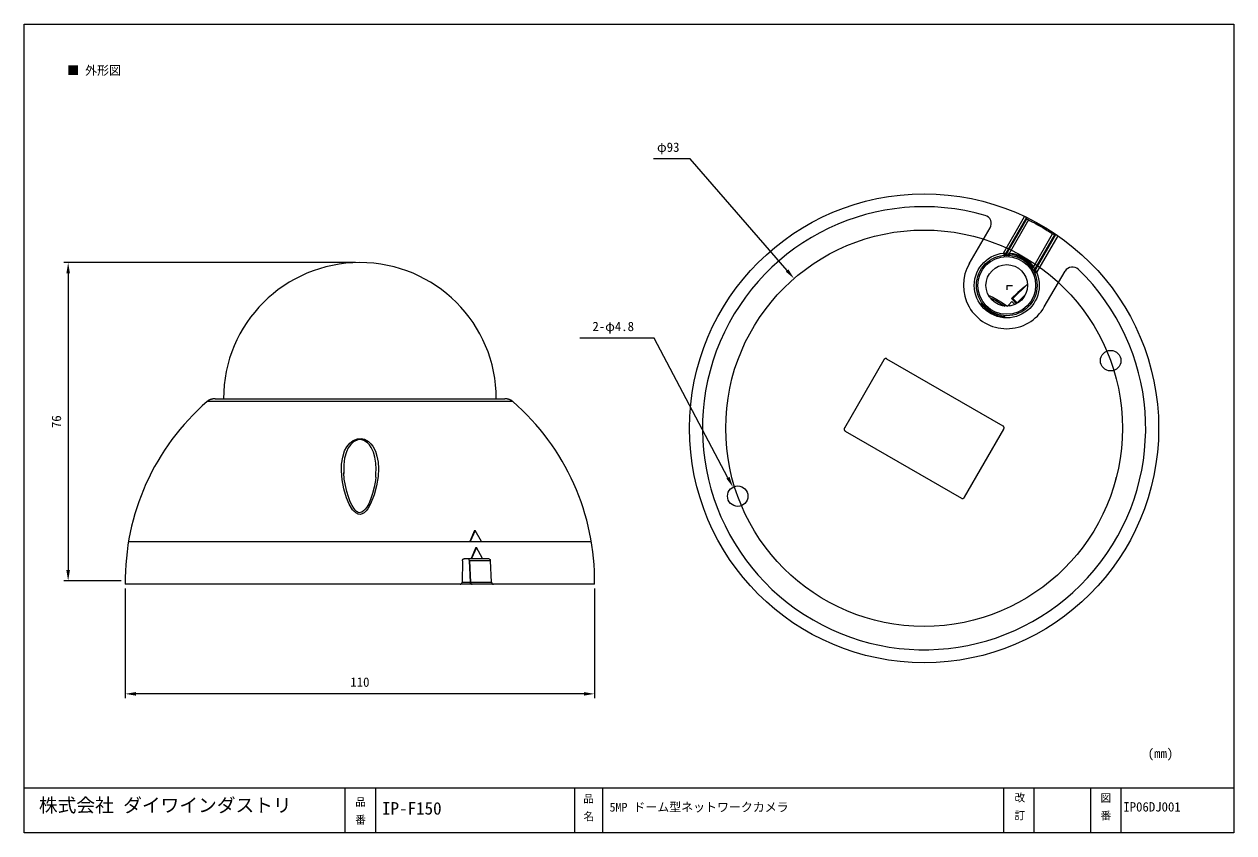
# Model space of a CAD drawing. Units: millimetres on the paper. Extents: x -139 to 144, y -93 to 96.
import ezdxf
from ezdxf.enums import TextEntityAlignment as Align

# ---------------------------------------------------------------- set-up
doc = ezdxf.new("R2010")
doc.units = ezdxf.units.MM
for name, color, linetype, lineweight in [('0-1_外形線', 7, 'Continuous', 9), ('0-2_中心線', 7, 'Continuous', 9), ('0-5_枠', 7, 'Continuous', 9), ('0-6_AM_5', 7, 'Continuous', 9), ('1-5_レイヤー 1', 7, 'Continuous', 9)]:
    doc.layers.add(name, color=color, linetype=linetype, lineweight=lineweight)
doc.layers.add('0-E_レイヤー_1_0', color=4, linetype='Continuous')
doc.styles.add('ＭＳ ゴシック', font='')
doc.styles.get('ＭＳ ゴシック').set_extended_font_data('MS Gothic')

msp = doc.modelspace()

# ---------------------------------------------------------------- linework, layer by layer
at = {"layer": '0-1_外形線'}
for p, q in [((90.43, 42.525), (95.341, 51.077)), ((95.341, 51.077), (95.51, 50.992)), ((82.387, 40.028), (87.294, 48.446)), ((95.806, 50.865), (90.877, 42.312)), ((90.98, 42.06), (95.891, 50.569)), ((96.314, 50.315), (91.7, 42.271)), ((95.51, 50.992), (95.637, 50.95)), ((95.637, 50.95), (95.722, 50.907)), ((95.722, 50.907), (95.806, 50.865)), ((95.891, 50.569), (95.806, 50.865)), ((95.891, 50.569), (95.891, 50.526)), ((95.891, 50.526), (95.976, 50.484)), ((95.976, 50.484), (96.103, 50.399)), ((96.103, 50.399), (96.23, 50.357)), ((96.23, 50.357), (96.314, 50.315)), ((96.314, 50.315), (96.526, 50.188)), ((96.526, 50.188), (96.695, 50.103)), ((96.695, 50.103), (96.907, 49.976)), ((96.907, 49.976), (97.119, 49.891)), ((97.119, 49.891), (97.288, 49.807)), ((97.288, 49.807), (97.5, 49.68)), ((97.5, 49.68), (97.669, 49.595)), ((97.669, 49.595), (97.881, 49.468)), ((97.881, 49.468), (97.965, 49.637)), ((97.881, 49.468), (98.431, 49.172)), ((97.965, 49.637), (98.516, 49.341)), ((98.431, 49.172), (99.024, 48.833)), ((98.516, 49.341), (99.108, 49.002)), ((99.024, 48.833), (99.616, 48.494)), ((99.108, 49.002), (99.701, 48.664)), ((99.616, 48.494), (100.209, 48.156)), ((99.701, 48.664), (100.294, 48.325)), ((100.294, 48.325), (100.548, 48.156)), ((97.33, 39.012), (101.945, 47.055)), ((102.41, 46.801), (97.476, 38.252)), ((97.754, 38.292), (102.707, 46.886)), ((103.13, 46.589), (98.159, 38.008)), ((100.209, 48.156), (100.421, 47.986)), ((100.463, 47.986), (100.59, 48.156)), ((100.463, 47.986), (100.675, 47.859)), ((100.675, 47.859), (100.844, 47.732)), ((100.844, 47.732), (101.013, 47.648)), ((101.013, 47.648), (101.225, 47.521)), ((101.225, 47.521), (101.394, 47.394)), ((101.394, 47.394), (101.606, 47.267)), ((101.606, 47.267), (101.775, 47.14)), ((101.775, 47.14), (101.945, 47.055)), ((101.945, 47.055), (102.114, 46.928)), ((102.114, 46.928), (102.241, 46.886)), ((102.241, 46.886), (102.326, 46.801)), ((102.326, 46.801), (102.41, 46.801)), ((102.707, 46.886), (102.41, 46.801)), ((102.707, 46.886), (102.749, 46.843)), ((102.749, 46.843), (102.791, 46.801)), ((102.791, 46.801), (102.918, 46.759)), ((102.918, 46.759), (103.045, 46.632)), ((103.045, 46.632), (103.13, 46.589)), ((90.877, 42.312), (90.43, 42.525)), ((90.43, 42.525), (90.507, 42.021)), ((90.497, 42.02), (90.676, 41.702)), ((90.877, 42.312), (90.507, 42.021)), ((90.968, 42.05), (90.877, 42.312)), ((90.968, 42.05), (91.7, 42.271)), ((91.7, 42.271), (91.66, 41.704)), ((97.33, 39.012), (96.835, 38.684)), ((97.476, 38.252), (97.309, 38.998)), ((97.682, 37.826), (97.317, 37.826)), ((97.711, 37.826), (97.457, 37.826)), ((97.476, 38.252), (97.754, 38.292)), ((97.754, 38.292), (97.682, 37.826)), ((98.159, 38.008), (97.682, 37.826)), ((97.754, 38.292), (98.159, 38.008)), ((99.997, 29.889), (104.884, 38.271)), ((91.184, 34.944), (91.184, 33.897)), ((91.184, 34.944), (92.504, 34.944)), ((96.045, 35.271), (92.631, 31.857)), ((95.298, 34.567), (93.817, 33.254)), ((96.045, 35.271), (95.298, 34.567)), ((96.06, 35.286), (96.103, 35.286)), ((96.103, 35.286), (96.06, 35.286)), ((86.868, 32.685), (87.89, 32.154)), ((87.227, 32.102), (88.61, 31.392)), ((87.89, 32.154), (89.837, 31.095)), ((88.61, 31.392), (90.515, 30.249)), ((93.817, 33.254), (92.293, 31.857)), ((92.293, 31.857), (92.631, 31.857)), ((92.293, 31.857), (93.468, 30.641)), ((92.631, 31.857), (93.647, 30.841)), ((93.647, 30.841), (95.509, 32.703)), ((93.647, 30.757), (95.408, 32.517)), ((89.837, 31.095), (91.361, 30.079)), ((90.515, 30.249), (90.767, 30.091)), ((91.7, 30.418), (91.358, 30.076)), ((91.7, 30.418), (91.98, 30.138)), ((93.647, 30.841), (93.647, 30.757)), ((93.647, 30.757), (93.657, 30.747)), ((62.363, 17.506), (53.134, 1.462)), ((62.405, 17.506), (62.363, 17.506)), ((62.405, 17.591), (62.405, 17.506)), ((62.448, 17.591), (62.405, 17.591)), ((62.448, 17.633), (62.448, 17.591)), ((62.49, 17.633), (62.448, 17.633)), ((62.49, 17.676), (62.49, 17.633)), ((62.532, 17.676), (62.49, 17.676)), ((62.575, 17.718), (62.532, 17.676)), ((62.659, 17.718), (62.575, 17.718)), ((62.659, 17.76), (62.659, 17.718)), ((62.956, 17.76), (62.659, 17.76)), ((62.956, 17.718), (62.956, 17.76)), ((63.04, 17.718), (62.956, 17.718)), ((63.083, 17.676), (63.04, 17.718)), ((90.345, 1.928), (63.083, 17.676)), ((53.05, 1.377), (53.05, 1.081)), ((53.092, 1.377), (53.05, 1.377)), ((53.05, 1.081), (53.092, 1.081)), ((53.092, 1.462), (53.092, 1.377)), ((53.134, 1.462), (53.092, 1.462)), ((53.092, 1.081), (53.092, 0.996)), ((53.092, 0.996), (53.134, 0.954)), ((53.134, 0.954), (53.134, 0.912)), ((53.134, 0.912), (53.177, 0.912)), ((53.177, 0.912), (53.177, 0.869)), ((53.177, 0.869), (53.219, 0.869)), ((53.219, 0.869), (53.219, 0.827)), ((53.219, 0.827), (53.261, 0.827)), ((53.261, 0.827), (53.304, 0.785)), ((53.304, 0.785), (80.609, -14.963)), ((81.286, -14.752), (90.515, 1.25)), ((90.388, 1.928), (90.345, 1.928)), ((90.388, 1.885), (90.388, 1.928)), ((90.43, 1.885), (90.388, 1.885)), ((90.43, 1.843), (90.43, 1.885)), ((90.472, 1.843), (90.43, 1.843)), ((90.472, 1.801), (90.472, 1.843)), ((90.515, 1.758), (90.472, 1.801)), ((90.515, 1.674), (90.515, 1.758)), ((90.557, 1.674), (90.515, 1.674)), ((90.515, 1.377), (90.557, 1.377)), ((90.515, 1.25), (90.515, 1.377)), ((90.557, 1.377), (90.557, 1.674)), ((116.761, -10.561), (116.846, -10.095)), ((80.609, -14.963), (80.693, -14.963)), ((80.693, -14.963), (80.693, -15.006)), ((80.693, -15.006), (80.99, -15.006)), ((80.99, -14.963), (81.074, -14.963)), ((80.99, -15.006), (80.99, -14.963)), ((81.074, -14.963), (81.117, -14.921)), ((81.117, -14.921), (81.159, -14.921)), ((81.159, -14.879), (81.201, -14.879)), ((81.159, -14.921), (81.159, -14.879)), ((81.201, -14.836), (81.244, -14.836)), ((81.201, -14.879), (81.201, -14.836)), ((81.244, -14.794), (81.286, -14.794)), ((81.244, -14.836), (81.244, -14.794)), ((81.286, -14.794), (81.286, -14.752))]:
    msp.add_line(p, q, dxfattribs=at)
msp.add_lwpolyline([(93.064, 30.45), (92.377, 31.138), (91.7, 30.418)], dxfattribs=at)
for centre, radius in [((71.803, 1.429), 55), ((91.184, 34.944), 7.618), ((91.184, 34.944), 7.109), ((91.184, 34.944), 6.777), ((91.184, 34.944), 4.872), ((115.553, 17.289), 2.4), ((28.113, -14.494), 2.4)]:
    msp.add_circle(centre, radius, dxfattribs=at)
for centre, radius, start, end in [((71.803, 1.429), 51.958, 74.00897, 45.83316), ((85.566, 49.453), 2, 329.7615, 74.00897), ((-60.469, 8.314), 31.982, 0.02658, 179.97342), ((91.184, 34.944), 10.16, 149.54239, 330.15949), ((91.184, 34.944), 7.345, 33.49383, 85.97211), ((106.611, 37.264), 2, 45.83316, 149.7615), ((91.184, 34.944), 7.345, 214.34367, 266.92016), ((-59.815, -34.353), 55.672, 130.95239, 180.81832), ((-61.122, -34.353), 55.672, 359.18168, 49.04761)]:
    msp.add_arc(centre, radius, start, end, dxfattribs=at)
at = {"layer": '0-2_中心線'}
msp.add_circle((71.803, 1.429), 46.5, dxfattribs=at)
at = {"layer": '0-5_枠'}
for p, q in [((-139.184, -93.466), (-139.184, 96.218)), ((-139.184, 96.218), (144.422, 96.218)), ((144.422, 96.218), (144.422, -93.466)), ((144.422, -82.982), (-139.184, -82.978)), ((-63.975, -82.964), (-63.975, -93.466)), ((-56.84, -82.964), (-56.84, -93.466)), ((-10.164, -82.98), (-10.164, -93.45)), ((-3.581, -82.98), (-3.581, -93.45)), ((90.411, -82.994), (90.411, -93.466)), ((97.523, -82.994), (97.523, -93.466)), ((110.808, -82.995), (110.808, -93.466)), ((117.921, -82.995), (117.921, -93.466)), ((144.422, -93.466), (-139.184, -93.466))]:
    msp.add_line(p, q, dxfattribs=at)
at = {"layer": '0-6_AM_5'}
for p, q in [((16.967, 64.602), (8.396, 64.602)), ((39.683, 38.432), (16.967, 64.602)), ((-61.469, 40.296), (-129.875, 40.296)), ((-128.875, 37.796), (-128.875, -31.853)), ((8.522, 22.559), (-8.935, 22.559)), ((25.822, -10.163), (8.522, 22.559)), ((-116.486, -34.353), (-129.875, -34.353)), ((-115.481, -36.148), (-115.481, -61.872)), ((-5.456, -36.148), (-5.456, -61.872)), ((-7.956, -60.872), (-112.981, -60.872))]:
    msp.add_line(p, q, dxfattribs=at)
for points in [[(-129.292, 37.796), (-128.459, 37.796), (-128.875, 40.296)], [(39.998, 38.706), (39.368, 38.159), (41.322, 36.545)], [(26.191, -9.968), (25.454, -10.357), (26.991, -12.373)], [(-128.875, -34.353), (-128.459, -31.853), (-129.292, -31.853)], [(-115.481, -60.872), (-112.981, -61.289), (-112.981, -60.455)], [(-7.956, -60.455), (-7.956, -61.289), (-5.456, -60.872)]]:
    msp.add_solid(points, dxfattribs=at)
at = {"layer": '1-5_レイヤー 1'}
for p, q in [((-96.304, 7.736), (-96.304, 7.694)), ((-96.261, 7.736), (-96.304, 7.736)), ((-24.633, 7.694), (-96.304, 7.694)), ((-96.219, 7.778), (-96.261, 7.736)), ((-96.177, 7.821), (-96.219, 7.778)), ((-96.134, 7.821), (-96.177, 7.821)), ((-96.092, 7.863), (-96.134, 7.821)), ((-96.05, 7.905), (-96.092, 7.863)), ((-96.007, 7.905), (-96.05, 7.905)), ((-95.965, 7.948), (-96.007, 7.905)), ((-95.923, 7.948), (-95.965, 7.948)), ((-95.88, 7.99), (-95.923, 7.948)), ((-95.838, 7.99), (-95.88, 7.99)), ((-95.838, 8.032), (-95.838, 7.99)), ((-95.753, 8.032), (-95.838, 8.032)), ((-95.711, 8.075), (-95.753, 8.032)), ((-95.669, 8.075), (-95.711, 8.075)), ((-95.626, 8.117), (-95.669, 8.075)), ((-95.542, 8.117), (-95.626, 8.117)), ((-95.542, 8.159), (-95.542, 8.117)), ((-95.457, 8.159), (-95.542, 8.159)), ((-95.415, 8.202), (-95.457, 8.159)), ((-95.33, 8.202), (-95.415, 8.202)), ((-95.288, 8.244), (-95.33, 8.202)), ((-95.203, 8.244), (-95.288, 8.244)), ((-95.161, 8.286), (-95.203, 8.244)), ((-94.949, 8.286), (-95.161, 8.286)), ((-94.949, 8.329), (-94.949, 8.286)), ((-94.441, 8.329), (-94.949, 8.329)), ((-94.441, 8.329), (-26.496, 8.329)), ((-26.2, 8.371), (-26.496, 8.371)), ((-26.157, 8.329), (-26.2, 8.371)), ((-25.946, 8.329), (-26.157, 8.329)), ((-25.903, 8.286), (-25.946, 8.329)), ((-25.776, 8.286), (-25.903, 8.286)), ((-25.734, 8.244), (-25.776, 8.286)), ((-25.607, 8.244), (-25.734, 8.244)), ((-25.565, 8.202), (-25.607, 8.244)), ((-25.48, 8.202), (-25.565, 8.202)), ((-25.438, 8.159), (-25.48, 8.202)), ((-25.395, 8.159), (-25.438, 8.159)), ((-25.353, 8.117), (-25.395, 8.159)), ((-25.268, 8.117), (-25.353, 8.117)), ((-25.226, 8.075), (-25.268, 8.117)), ((-25.184, 8.032), (-25.226, 8.075)), ((-25.099, 8.032), (-25.184, 8.032)), ((-25.099, 7.99), (-25.099, 8.032)), ((-25.057, 7.99), (-25.099, 7.99)), ((-25.014, 7.948), (-25.057, 7.99)), ((-24.972, 7.948), (-25.014, 7.948)), ((-24.972, 7.905), (-24.972, 7.948)), ((-24.887, 7.905), (-24.972, 7.905)), ((-24.845, 7.863), (-24.887, 7.905)), ((-24.803, 7.821), (-24.845, 7.863)), ((-24.76, 7.821), (-24.803, 7.821)), ((-24.76, 7.778), (-24.76, 7.821)), ((-24.718, 7.778), (-24.76, 7.778)), ((-24.676, 7.736), (-24.718, 7.778)), ((-24.633, 7.694), (-24.676, 7.736)), ((-63.538, -2.932), (-62.86, -2.043)), ((-62.606, -2.339), (-63.199, -3.186)), ((-62.86, -2.043), (-62.056, -1.408)), ((-61.887, -1.704), (-62.606, -2.339)), ((-62.056, -1.408), (-61.04, -1.027)), ((-61.802, -1.662), (-61.887, -1.704)), ((-60.955, -1.281), (-61.802, -1.662)), ((-61.04, -1.027), (-60.193, -0.985)), ((-60.236, -1.239), (-60.955, -1.281)), ((-59.516, -1.45), (-60.236, -1.239)), ((-60.193, -0.985), (-59.389, -1.154)), ((-58.712, -1.958), (-59.516, -1.45)), ((-59.389, -1.154), (-58.458, -1.704)), ((-58.204, -2.466), (-58.712, -1.958)), ((-58.458, -1.704), (-57.907, -2.212)), ((-57.823, -3.059), (-58.204, -2.466)), ((-57.907, -2.212), (-57.442, -2.805)), ((-57.442, -2.805), (-56.849, -3.948)), ((-64.765, -6.954), (-64.511, -5.387)), ((-64.511, -5.387), (-64.046, -3.863)), ((-64.046, -5.599), (-64.215, -7.165)), ((-64.046, -3.863), (-63.538, -2.932)), ((-63.622, -4.117), (-64.046, -5.599)), ((-63.199, -3.186), (-63.622, -4.117)), ((-57.272, -4.202), (-57.823, -3.059)), ((-56.934, -5.387), (-57.272, -4.202)), ((-56.764, -6.784), (-56.934, -5.387)), ((-56.849, -3.948), (-56.468, -5.133)), ((-56.468, -5.133), (-56.214, -6.53)), ((-64.808, -8.562), (-64.765, -6.954)), ((-64.215, -7.165), (-64.257, -8.774)), ((-56.68, -8.181), (-56.764, -6.784)), ((-56.722, -9.113), (-56.68, -8.181)), ((-56.214, -6.53), (-56.129, -7.97)), ((-56.129, -7.97), (-56.214, -9.875)), ((-64.638, -10.679), (-64.808, -8.562)), ((-64.215, -12.796), (-64.638, -10.679)), ((-64.257, -8.774), (-64.257, -8.943)), ((-64.257, -8.943), (-64.215, -9.155)), ((-64.257, -9.028), (-64.257, -8.943)), ((-64.13, -10.51), (-64.257, -9.028)), ((-63.876, -11.991), (-64.13, -10.51)), ((-56.849, -10.848), (-57.103, -12.372)), ((-56.764, -10.044), (-56.849, -10.848)), ((-56.764, -10.044), (-56.722, -9.113)), ((-56.214, -9.875), (-56.553, -12.034)), ((-63.58, -14.912), (-64.215, -12.796)), ((-63.538, -13.431), (-63.876, -11.991)), ((-63.157, -14.658), (-63.538, -13.431)), ((-57.484, -13.854), (-57.992, -15.251)), ((-57.103, -12.372), (-57.484, -13.854)), ((-56.553, -12.034), (-57.103, -14.193)), ((-62.987, -16.352), (-63.58, -14.912)), ((-62.733, -15.801), (-63.157, -14.658)), ((-62.183, -17.664), (-62.987, -16.352)), ((-62.31, -16.648), (-62.733, -15.801)), ((-61.929, -17.283), (-62.31, -16.648)), ((-58.415, -16.267), (-58.881, -17.071)), ((-57.95, -16.309), (-58.585, -17.452)), ((-57.992, -15.251), (-58.415, -16.267)), ((-57.103, -14.193), (-57.95, -16.309)), ((-61.421, -18.426), (-62.183, -17.664)), ((-61.59, -17.749), (-61.929, -17.283)), ((-61.252, -18.087), (-61.59, -17.749)), ((-60.913, -18.68), (-61.421, -18.426)), ((-60.913, -18.299), (-61.252, -18.087)), ((-60.617, -18.384), (-60.913, -18.299)), ((-60.447, -18.765), (-60.913, -18.68)), ((-60.363, -18.341), (-60.617, -18.384)), ((-59.939, -18.638), (-60.447, -18.765)), ((-60.024, -18.257), (-60.363, -18.341)), ((-59.643, -17.96), (-60.024, -18.257)), ((-59.474, -18.384), (-59.939, -18.638)), ((-59.22, -17.579), (-59.643, -17.96)), ((-59.008, -17.96), (-59.474, -18.384)), ((-58.881, -17.071), (-59.22, -17.579)), ((-58.585, -17.452), (-59.008, -17.96)), ((-33.608, -22.575), (-34.666, -25.157)), ((-33.481, -22.532), (-34.582, -25.115)), ((-33.608, -22.575), (-33.481, -22.532)), ((-31.957, -25.115), (-33.481, -22.532)), ((-114.676, -25.157), (-34.666, -25.157)), ((-114.676, -25.157), (-6.261, -25.157)), ((-34.666, -25.157), (-34.582, -25.115)), ((-34.582, -25.115), (-31.957, -25.115)), ((-32.084, -25.157), (-6.261, -25.157)), ((-33.269, -26.554), (-34.412, -29.136)), ((-33.142, -26.512), (-34.328, -29.136)), ((-33.269, -26.554), (-33.142, -26.512)), ((-31.703, -29.136), (-33.142, -26.512)), ((-36.402, -29.644), (-36.487, -34.682)), ((-36.402, -29.475), (-36.317, -29.306)), ((-36.402, -29.644), (-36.402, -29.475)), ((-36.317, -29.306), (-36.19, -29.221)), ((-36.19, -29.221), (-36.063, -29.179)), ((-36.063, -29.179), (-35.979, -29.136)), ((-35.979, -29.136), (-34.412, -29.136)), ((-35.005, -29.136), (-35.005, -29.179)), ((-35.005, -29.179), (-34.963, -29.263)), ((-34.92, -29.179), (-34.963, -29.136)), ((-34.963, -29.263), (-34.92, -29.39)), ((-34.878, -29.263), (-34.92, -29.179)), ((-34.92, -29.39), (-34.878, -29.56)), ((-34.836, -29.348), (-34.878, -29.263)), ((-34.878, -29.56), (-34.878, -29.644)), ((-34.878, -29.644), (-34.836, -29.644)), ((-34.878, -29.644), (-34.793, -29.644)), ((-34.878, -29.644), (-34.624, -34.682)), ((-34.836, -29.475), (-34.836, -29.348)), ((-34.793, -29.517), (-34.836, -29.475)), ((-34.793, -29.644), (-34.793, -29.517)), ((-34.412, -29.136), (-34.328, -29.136)), ((-34.328, -29.136), (-31.703, -29.136)), ((-31.83, -29.136), (-30.348, -29.136)), ((-30.348, -29.136), (-30.179, -29.179)), ((-30.179, -29.179), (-30.052, -29.263)), ((-30.052, -29.263), (-29.967, -29.39)), ((-29.967, -29.39), (-29.925, -29.56)), ((-29.925, -29.56), (-29.883, -29.644)), ((-29.586, -34.682), (-29.883, -29.644)), ((-36.952, -35.148), (-115.481, -35.148)), ((-36.952, -35.148), (-36.783, -35.105)), ((-34.116, -35.148), (-36.91, -35.148)), ((-36.783, -35.105), (-36.656, -35.063)), ((-36.656, -35.063), (-36.571, -34.936)), ((-36.571, -34.936), (-36.487, -34.767)), ((-36.487, -34.767), (-36.487, -34.682)), ((-36.444, -34.682), (-34.582, -34.682)), ((-34.624, -34.682), (-34.539, -34.682)), ((-34.624, -34.682), (-34.624, -34.809)), ((-34.624, -34.809), (-34.582, -34.809)), ((-34.582, -34.809), (-34.582, -34.894)), ((-34.582, -34.894), (-34.539, -34.894)), ((-34.539, -34.851), (-34.539, -34.682)), ((-34.497, -34.936), (-34.539, -34.851)), ((-34.539, -34.894), (-34.539, -34.936)), ((-34.539, -34.936), (-34.497, -34.978)), ((-34.412, -35.021), (-34.497, -34.936)), ((-34.497, -34.978), (-34.455, -35.021)), ((-34.455, -35.021), (-34.412, -35.021)), ((-34.37, -35.063), (-34.412, -35.021)), ((-34.412, -35.021), (-34.412, -35.063)), ((-34.412, -35.063), (-34.328, -35.063)), ((-34.285, -35.105), (-34.37, -35.063)), ((-34.328, -35.063), (-34.328, -35.105)), ((-34.328, -35.105), (-34.201, -35.105)), ((-34.201, -35.148), (-34.285, -35.105)), ((-34.201, -35.105), (-34.158, -35.148)), ((-34.116, -35.148), (-34.201, -35.148)), ((-34.158, -35.148), (-34.116, -35.148)), ((-29.163, -35.148), (-34.116, -35.148)), ((-29.586, -34.682), (-29.544, -34.851)), ((-29.544, -34.851), (-29.502, -34.978)), ((-29.502, -34.978), (-29.375, -35.105)), ((-29.375, -35.105), (-29.248, -35.148)), ((-29.248, -35.148), (-29.163, -35.148)), ((-5.456, -35.148), (-29.163, -35.148))]:
    msp.add_line(p, q, dxfattribs=at)
for points in [[(-34.666, -25.157), (-32.084, -25.157), (-31.957, -25.115)], [(-29.883, -29.644), (-34.793, -29.644), (-34.539, -34.682), (-29.586, -34.682)], [(-34.412, -29.136), (-31.83, -29.136), (-31.703, -29.136)]]:
    msp.add_lwpolyline(points, dxfattribs=at)

# ---------------------------------------------------------------- texts
at = {"layer": '0-1_外形線', "color": 4, "style": 'ＭＳ ゴシック'}
for s, height, p in [('■ 外形図', 2.053, (-129.1, 83.713)), ('IP-F150', 2.933, (-55.285, -90.08)), ('5MP ドーム型ネットワークカメラ', 2.053, (-1.939, -89.105)), ('IP06DJ001', 2.199, (118.516, -89.133))]:
    msp.add_text(s, height=height, dxfattribs=at).set_placement(p, align=Align.BOTTOM_LEFT)
at = {"layer": '0-5_枠', "color": 4, "style": 'ＭＳ ゴシック'}
for s, height, p in [('(mm)', 2.199, (124.236, -76.601)), ('品', 1.833, (-8.12, -86.918)), ('改', 1.833, (93.014, -86.688)), ('図', 1.833, (113.166, -86.759)), ('品', 1.833, (-61.573, -87.709)), ('番', 1.833, (-61.573, -91.876)), ('名', 1.833, (-8.036, -91.085)), ('訂', 1.833, (93.014, -90.855)), ('番', 1.833, (113.166, -90.925))]:
    msp.add_text(s, height=height, dxfattribs=at).set_placement(p, align=Align.BOTTOM_LEFT)
at = {"layer": '0-6_AM_5', "color": 4, "style": 'ＭＳ ゴシック'}
for s, p in [('φ93', (9.182, 65.602)), ('2-φ4.8', (-5.957, 23.559)), ('110', (-62.719, -59.872))]:
    msp.add_text(s, height=2.199, dxfattribs=at).set_placement(p, align=Align.BOTTOM_LEFT)
msp.add_text('76', height=2.199, rotation=90, dxfattribs=at).set_placement((-129.875, 1.472), align=Align.BOTTOM_LEFT)
at = {"layer": '0-E_レイヤー_1_0', "style": 'ＭＳ ゴシック'}
msp.add_text('株式会社 ダイワインダストリ', height=3.219, dxfattribs=at).set_placement((-135.74, -89.564), align=Align.BOTTOM_LEFT)

doc.saveas('drawing.dxf')
